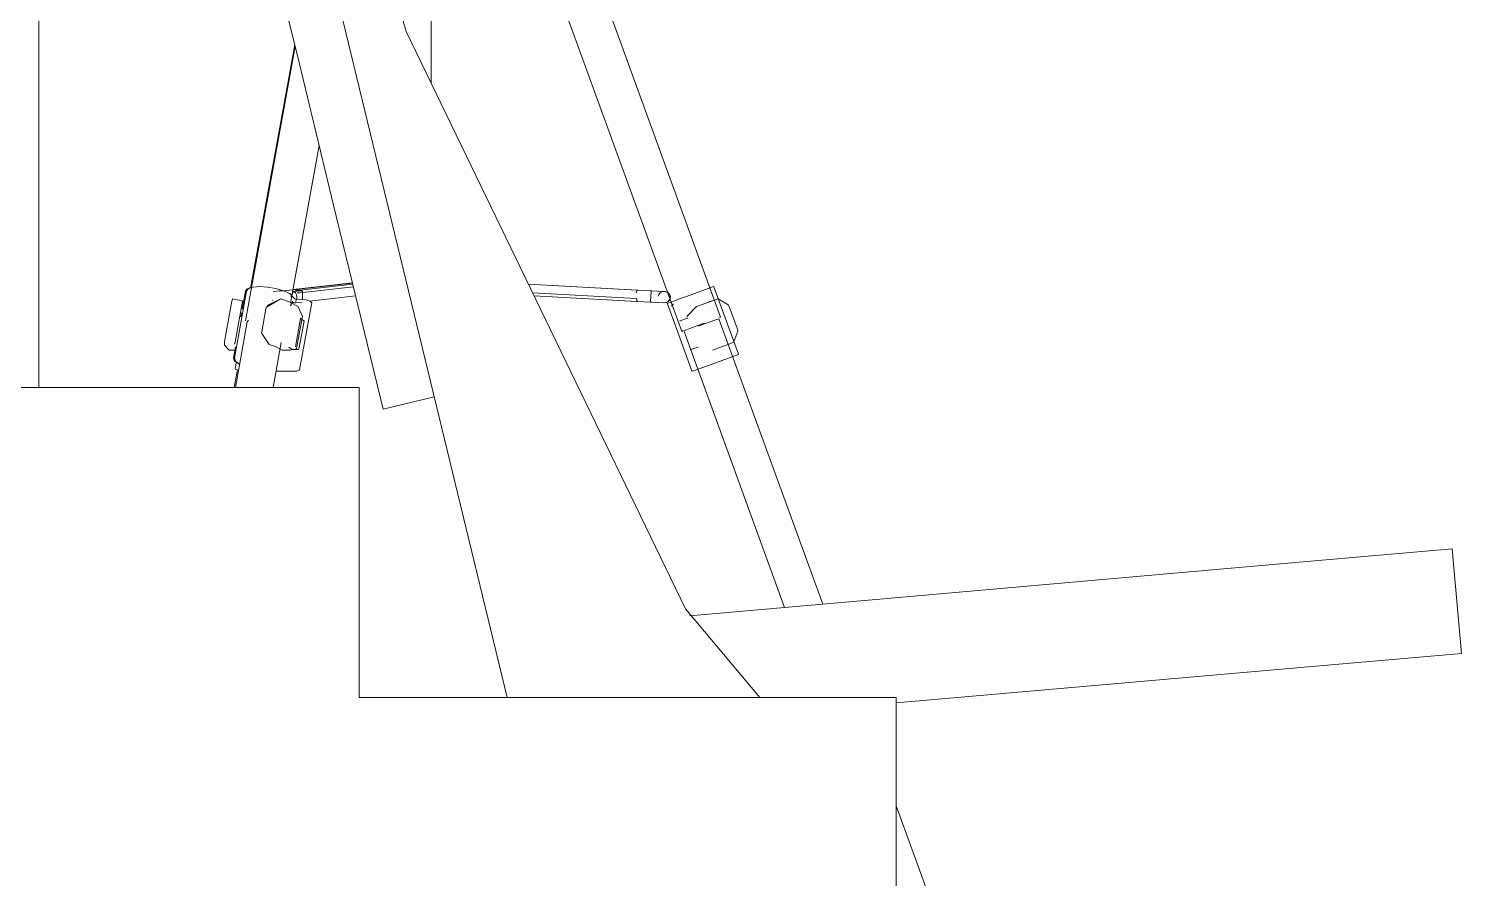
# Model space of a CAD drawing. Header units: inches. Extents: x 22 to 382261, y 22 to 371281.
# Drawn here: x 116616 to 117309, y 140125 to 140536 of the extents above; entities that cross this region are included whole.
import ezdxf

# ---------------------------------------------------------------- set-up
doc = ezdxf.new("R2010")
doc.units = ezdxf.units.IN
doc.header["$MEASUREMENT"] = 0
for name, color, linetype, lineweight in [('A-COLS', 52, 'Continuous', 9), ('A-GENM', 13, 'Continuous', 9), ('G-IMPT', 8, 'Continuous', 9), ('I-FURN', 30, 'Continuous', 9), ('Q-CASE', 31, 'Continuous', 9)]:
    doc.layers.add(name, color=color, linetype=linetype, lineweight=lineweight)

# ---------------------------------------------------------------- blocks, each defined once
blk = doc.blocks.new('Casework 10 - Casework 10-654344-Section C-C')
at = {"layer": 'Q-CASE'}
for p, q in [((-2981.81, 1200), (-3261.81, 1200)), ((-2981.81, 1050), (-2981.81, 1200)), ((-2721.81, 1050), (-2981.81, 1050)), ((-2721.81, 900), (-2721.81, 1050))]:
    blk.add_line(p, q, dxfattribs=at)
blk = doc.blocks.new('LR2029_ESTUDIO_FOTOGRAFICO_02_TRIPODE - TRIPODE_ICV_DWG-656751-Section C-C')
at = {"layer": 'G-IMPT'}
for p, q in [((-2806.81, 1233.98), (-2919.67, 1544.08)), ((-2946.91, 1347.26), (-2946.91, 1524.43)), ((-2825.6, 1227.14), (-2933.91, 1524.73)), ((-3036.87, 1232.27), (-3012.8, 1364.99)), ((-3034.47, 1248.13), (-3012.99, 1365.76)), ((-3015, 1240.8), (-3001.17, 1317.09)), ((-3033.13, 1248.57), (-3035.25, 1247.87)), ((-3029.96, 1248.82), (-3033.13, 1248.57)), ((-3026.13, 1248.57), (-3029.96, 1248.82)), ((-3022.1, 1247.87), (-3026.13, 1248.57)), ((-2985, 1250.52), (-3015.48, 1247.09)), ((-3013.82, 1247.34), (-2985.01, 1250.56)), ((-2984.55, 1248.66), (-3010.56, 1245.74)), ((-2984.86, 1249.94), (-3010.38, 1247.07)), ((-2899.87, 1250.03), (-2847.42, 1247.09)), ((-2847.11, 1247.07), (-2899.87, 1250.03)), ((-2847.42, 1247.09), (-2899.87, 1250.03)), ((-2812.9, 1247.87), (-2810.97, 1248.57)), ((-2810.97, 1248.57), (-2810.29, 1248.82)), ((-2810.03, 1248.7), (-2810.29, 1248.82)), ((-2798.2, 1216.19), (-2810.03, 1248.7)), ((-3046.79, 1223.09), (-3043.37, 1241.83)), ((-3043.37, 1241.83), (-3043.19, 1242.81)), ((-3043.19, 1242.81), (-3042.96, 1242.97)), ((-3042.96, 1242.97), (-3042.16, 1242.79)), ((-3036.3, 1246.65), (-3042.19, 1214.13)), ((-3042.16, 1242.79), (-3038.44, 1241.97)), ((-3038.46, 1240.74), (-3038.29, 1241.72)), ((-3038.44, 1241.97), (-3038.29, 1241.72)), ((-3038.37, 1237.94), (-3036.78, 1246.65)), ((-3038.33, 1240.56), (-3038.29, 1241.72)), ((-3038.29, 1241.72), (-3037.8, 1239.5)), ((-3035.96, 1247.74), (-3036.78, 1246.65)), ((-3036.3, 1246.65), (-3035.47, 1247.74)), ((-3035.74, 1247.87), (-3034.44, 1248.31)), ((-3035.47, 1247.74), (-3035.25, 1247.87)), ((-3020.04, 1242.79), (-3026.67, 1238.83)), ((-3026.67, 1238.83), (-3021.5, 1241.97)), ((-3025.61, 1240.03), (-3019.73, 1242.97)), ((-3023.65, 1242.22), (-3023.68, 1242.12)), ((-3023.48, 1246.42), (-3020.43, 1246.75)), ((-3018.35, 1246.8), (-3022.1, 1247.87)), ((-3020.04, 1242.79), (-3021.5, 1241.97)), ((-3015.48, 1247.09), (-3020.53, 1246.57)), ((-3019.83, 1246.75), (-3020.43, 1246.75)), ((-3015.31, 1241.34), (-3019.73, 1242.97)), ((-3018.35, 1246.8), (-3015.34, 1245.49)), ((-3015.34, 1245.49), (-3014.08, 1244.08)), ((-3014.66, 1244.1), (-3014.5, 1244.89)), ((-3014.21, 1245.54), (-3014.14, 1245.67)), ((-3014, 1241.48), (-3014.17, 1241.73)), ((-3013.7, 1246.2), (-3014.14, 1245.67)), ((-3012.74, 1242.67), (-3014.08, 1244.08)), ((-3013.2, 1246.42), (-3013.7, 1246.2)), ((-3013.09, 1246.26), (-3013.6, 1246.42)), ((-3013.2, 1246.42), (-3010.14, 1246.75)), ((-3012.64, 1245.78), (-3013.09, 1246.26)), ((-3012.74, 1242.67), (-3007.52, 1242.44)), ((-3012.64, 1247.07), (-3010.38, 1247.07)), ((-3012.64, 1247.07), (-3012.07, 1246.81)), ((-3012.64, 1245.78), (-3012.47, 1245.54)), ((-3012.64, 1241.58), (-3012.47, 1241.82)), ((-3012.47, 1245.54), (-3012.17, 1244.89)), ((-3012.47, 1241.82), (-3012.17, 1242.47)), ((-3012.17, 1244.89), (-3012.02, 1244.1)), ((-3012.17, 1242.47), (-3012.02, 1243.26)), ((-3012.02, 1243.26), (-3012.02, 1244.1)), ((-3010.56, 1245.74), (-3011.78, 1245.74)), ((-3010.14, 1246.75), (-3009.55, 1246.75)), ((-3009.55, 1246.75), (-3009.28, 1246.45)), ((-3009.28, 1246.45), (-3009.15, 1242.38)), ((-3005.47, 1241.78), (-3007.52, 1242.44)), ((-2983.48, 1244.28), (-3005.83, 1241.77)), ((-3004.9, 1241.2), (-3005.47, 1241.78)), ((-2897.83, 1245.8), (-2847.63, 1242.99)), ((-2897.15, 1244.39), (-2847.4, 1241.61)), ((-2847.12, 1241.59), (-2897.15, 1244.39)), ((-2897.15, 1244.39), (-2847.42, 1241.61)), ((-2847.8, 1245.74), (-2847.48, 1246.02)), ((-2847.8, 1245.74), (-2847.8, 1245.74)), ((-2847.63, 1242.99), (-2847.35, 1242.68)), ((-2847.43, 1246.79), (-2847.48, 1246.02)), ((-2847.11, 1247.07), (-2847.43, 1246.79)), ((-2847.12, 1247.07), (-2847.42, 1247.09)), ((-2847.42, 1247.09), (-2837.29, 1246.57)), ((-2837.28, 1241.09), (-2847.42, 1241.61)), ((-2847.12, 1241.59), (-2847.42, 1241.61)), ((-2847.42, 1241.61), (-2837.29, 1241.09)), ((-2847.11, 1247.07), (-2847.4, 1247.09)), ((-2847.4, 1247.09), (-2837.27, 1246.57)), ((-2847.11, 1241.59), (-2847.4, 1241.61)), ((-2847.39, 1241.91), (-2847.35, 1242.68)), ((-2847.11, 1241.59), (-2847.39, 1241.91)), ((-2847.11, 1247.07), (-2847.12, 1247.07)), ((-2847.12, 1247.07), (-2837.29, 1246.57)), ((-2837.28, 1241.09), (-2847.12, 1241.59)), ((-2840.42, 1246.46), (-2840.73, 1241.59)), ((-2840.71, 1241.59), (-2840.39, 1246.46)), ((-2840.42, 1246.46), (-2840.1, 1246.75)), ((-2840.39, 1246.46), (-2840.07, 1246.75)), ((-2833.97, 1246.42), (-2840.1, 1246.75)), ((-2833.94, 1246.42), (-2840.07, 1246.75)), ((-2837.09, 1244.16), (-2836.73, 1245.05)), ((-2836.73, 1245.05), (-2836.06, 1245.78)), ((-2836.06, 1245.78), (-2835.16, 1246.26)), ((-2835.16, 1246.26), (-2834.13, 1246.42)), ((-2834.13, 1246.42), (-2834.11, 1246.42)), ((-2834.11, 1246.42), (-2833.09, 1246.26)), ((-2833.97, 1246.42), (-2832.95, 1246.2)), ((-2832.93, 1246.2), (-2833.94, 1246.42)), ((-2833.09, 1246.26), (-2832.18, 1245.78)), ((-2832.95, 1246.2), (-2832.08, 1245.67)), ((-2832.93, 1246.2), (-2832.06, 1245.67)), ((-2831.64, 1242.17), (-2832.36, 1241.48)), ((-2831.62, 1242.17), (-2832.33, 1241.48)), ((-2832.18, 1245.78), (-2831.51, 1245.05)), ((-2832.06, 1245.67), (-2831.44, 1244.91)), ((-2831.23, 1243.05), (-2831.64, 1242.17)), ((-2831.2, 1243.05), (-2831.62, 1242.17)), ((-2831.51, 1245.05), (-2831.16, 1244.16)), ((-2831.44, 1244.91), (-2831.14, 1244)), ((-2831.16, 1243.21), (-2831.4, 1242.59)), ((-2831.4, 1242.59), (-2831.28, 1242.12)), ((-2831.24, 1241.2), (-2829.65, 1241.78)), ((-2831.17, 1244), (-2831.23, 1243.05)), ((-2831.14, 1244), (-2831.2, 1243.05)), ((-2831.16, 1244.16), (-2831.16, 1243.21)), ((-2829.65, 1241.78), (-2827.86, 1242.44)), ((-2827.2, 1242.67), (-2827.86, 1242.44)), ((-2827.2, 1242.67), (-2823.32, 1244.08)), ((-2819.46, 1245.49), (-2823.32, 1244.08)), ((-2815.86, 1246.8), (-2819.46, 1245.49)), ((-2815.86, 1246.8), (-2812.9, 1247.87)), ((-2812.81, 1241.24), (-2808.05, 1242.97)), ((-2812.81, 1241.24), (-2808.54, 1242.79)), ((-2812.54, 1241.34), (-2808.05, 1242.97)), ((-2803.09, 1240.03), (-2808.05, 1242.97)), ((-3041.89, 1222), (-3038.46, 1240.74)), ((-3039.05, 1234.21), (-3038.65, 1236.36)), ((-3038.49, 1240.77), (-3038.33, 1240.56)), ((-3028.97, 1226.98), (-3026.96, 1238.05)), ((-3026.96, 1238.05), (-3026.87, 1238.56)), ((-3026.87, 1238.56), (-3026.67, 1238.83)), ((-3025.79, 1239.81), (-3026.67, 1238.83)), ((-3025.79, 1239.81), (-3025.61, 1240.03)), ((-3022.71, 1240.95), (-3023.31, 1240.95)), ((-3011.39, 1239.2), (-3015.31, 1241.34)), ((-3013.89, 1241.43), (-3015.01, 1239.55)), ((-3013.89, 1241.43), (-3014.23, 1240.91)), ((-3013.54, 1241.06), (-3014, 1241.48)), ((-3013.73, 1240.94), (-3013.6, 1240.94)), ((-3013.6, 1240.94), (-3013.09, 1241.11)), ((-3012.42, 1240.95), (-3013.02, 1240.95)), ((-3012.42, 1240.95), (-3009.37, 1241.28)), ((-3011.26, 1239.02), (-3011.39, 1239.2)), ((-3011.26, 1239.02), (-3009.29, 1234.39)), ((-3010.62, 1208.46), (-3004.72, 1240.98)), ((-3004.72, 1240.98), (-3004.9, 1241.2)), ((-2840.71, 1241.59), (-2840.43, 1241.28)), ((-2834.32, 1240.95), (-2840.45, 1241.28)), ((-2834.3, 1240.95), (-2840.43, 1241.28)), ((-2837.28, 1241.09), (-2837.29, 1241.09)), ((-2837.28, 1241.09), (-2837.28, 1241.09)), ((-2837.28, 1241.09), (-2837.27, 1241.09)), ((-2834.13, 1240.94), (-2835.16, 1241.11)), ((-2834.32, 1240.95), (-2833.29, 1241.06)), ((-2834.3, 1240.95), (-2833.26, 1241.06)), ((-2834.13, 1240.94), (-2834.11, 1240.94)), ((-2834.11, 1240.94), (-2833.38, 1241.06)), ((-2833.38, 1241.06), (-2833.4, 1241.06)), ((-2833.4, 1241.06), (-2832.88, 1240.91)), ((-2833.29, 1241.06), (-2832.36, 1241.48)), ((-2833.26, 1241.06), (-2832.33, 1241.48)), ((-2832.59, 1240.49), (-2832.47, 1240.75)), ((-2820.75, 1207.98), (-2832.59, 1240.49)), ((-2832.41, 1240.78), (-2832.47, 1240.75)), ((-2832.41, 1240.78), (-2831.24, 1241.2)), ((-2830.93, 1239.3), (-2830.95, 1239.3)), ((-2830.15, 1239.89), (-2830.53, 1239.35)), ((-2829.68, 1240.4), (-2830.15, 1239.89)), ((-2822.98, 1234.58), (-2818.42, 1239.2)), ((-2818.41, 1239.2), (-2818.42, 1239.2)), ((-2818.41, 1239.2), (-2812.54, 1241.34)), ((-2802.91, 1239.85), (-2803.09, 1240.03)), ((-2802.68, 1239.24), (-2802.91, 1239.85)), ((-2798.65, 1228.17), (-2802.68, 1239.24)), ((-3041.71, 1200), (-3035.95, 1231.73)), ((-3035.95, 1231.73), (-3035.33, 1232.55)), ((-3012.61, 1219.72), (-3010.15, 1233.3)), ((-3011.96, 1219.67), (-3009.43, 1233.63)), ((-3010.93, 1218.49), (-3008.47, 1232.08)), ((-3010.15, 1233.3), (-3010.29, 1233.49)), ((-3010.29, 1233.49), (-3008.61, 1232.27)), ((-3009.43, 1233.63), (-3009.29, 1234.39)), ((-3008.47, 1232.08), (-3008.61, 1232.27)), ((-2826.35, 1232.27), (-2826.47, 1232.01)), ((-2822.98, 1233.49), (-2826.35, 1232.27)), ((-2825.03, 1227.35), (-2823.39, 1227.94)), ((-2823.39, 1227.94), (-2820.88, 1228.85)), ((-2823.05, 1234.25), (-2822.98, 1234.58)), ((-2822.98, 1233.49), (-2822.87, 1233.75)), ((-2820.88, 1228.85), (-2817.81, 1229.97)), ((-2817.81, 1229.97), (-2814.55, 1231.16)), ((-2814.62, 1230.72), (-2817.55, 1229.66)), ((-2811.85, 1231.73), (-2814.62, 1230.72)), ((-2809.6, 1232.55), (-2811.85, 1231.73)), ((-2808.13, 1233.08), (-2809.6, 1232.55)), ((-2807.61, 1233.27), (-2808.13, 1233.08)), ((-2757.35, 1095.18), (-2807.61, 1233.27)), ((-2806.81, 1233.98), (-2807.37, 1233.78)), ((-2798.65, 1228.17), (-2798.43, 1227.56)), ((-3046.98, 1222.08), (-3046.79, 1223.09)), ((-3046.91, 1220.44), (-3046.98, 1222.08)), ((-3041.89, 1222), (-3042.08, 1220.99)), ((-3028.97, 1226.98), (-3029.06, 1226.47)), ((-3029.06, 1226.47), (-3028.97, 1226.12)), ((-3025.32, 1220.86), (-3028.97, 1226.12)), ((-3022, 1219.67), (-3025.32, 1220.86)), ((-3023.42, 1200), (-3019.48, 1221.7)), ((-2825.6, 1227.14), (-2825.03, 1227.35)), ((-2775.92, 1093.56), (-2824.52, 1227.11)), ((-2806.4, 1219.67), (-2803.12, 1220.86)), ((-2800.86, 1221.69), (-2803.12, 1220.86)), ((-2800.86, 1221.69), (-2800.37, 1221.87)), ((-2798.46, 1227.3), (-2800.32, 1222.01)), ((-2798.46, 1227.3), (-2798.43, 1227.56)), ((-3046.75, 1220.23), (-3046.91, 1220.44)), ((-3044.79, 1218.1), (-3046.75, 1220.23)), ((-3044.11, 1218.1), (-3044.79, 1218.1)), ((-3041.47, 1218.1), (-3044.11, 1218.1)), ((-3042.71, 1214.13), (-3041.71, 1219.62)), ((-3042.71, 1214.13), (-3042.1, 1212.79)), ((-3041.59, 1212.79), (-3042.19, 1214.13)), ((-3019.12, 1218.1), (-3022, 1219.67)), ((-3019.12, 1218.1), (-3015.9, 1218.1)), ((-3015.9, 1218.1), (-3015.21, 1218.1)), ((-3014.18, 1218.31), (-3015.86, 1219.53)), ((-3012.3, 1218.7), (-3015.21, 1218.1)), ((-3014.18, 1218.31), (-3011.14, 1218.31)), ((-3012.1, 1218.91), (-3012.3, 1218.7)), ((-3011.96, 1219.67), (-3012.1, 1218.91)), ((-2821.27, 1218.31), (-2821.53, 1218.43)), ((-2821.27, 1218.31), (-2821.26, 1218.31)), ((-2821.26, 1218.31), (-2817.9, 1219.53)), ((-2817.9, 1219.53), (-2817.9, 1219.53)), ((-2817.9, 1219.53), (-2817.65, 1219.41)), ((-2810.73, 1218.1), (-2810.74, 1218.1)), ((-2810.72, 1218.1), (-2810.73, 1218.1)), ((-2810.72, 1218.1), (-2806.4, 1219.67)), ((-2803.84, 1213.91), (-2807.46, 1212.59)), ((-2800.9, 1214.98), (-2803.84, 1213.91)), ((-2798.98, 1215.68), (-2800.9, 1214.98)), ((-2798.32, 1215.93), (-2798.98, 1215.68)), ((-2798.2, 1216.19), (-2798.32, 1215.93)), ((-3042.25, 1200), (-3040.7, 1208.46)), ((-3042.1, 1212.79), (-3041.94, 1212.59)), ((-3041.8, 1209.1), (-3041.18, 1212.49)), ((-3041.8, 1209.1), (-3041.63, 1208.9)), ((-3041.63, 1208.9), (-3040.61, 1208.32)), ((-3041.59, 1212.79), (-3041.44, 1212.59)), ((-3041.44, 1212.59), (-3039.52, 1211.19)), ((-3011.89, 1207.89), (-3022.02, 1207.86)), ((-3010.87, 1208.32), (-3011.89, 1207.89)), ((-3010.62, 1208.46), (-3010.87, 1208.32)), ((-2820.75, 1207.98), (-2820.5, 1207.86)), ((-2820.5, 1207.86), (-2819.82, 1208.1)), ((-2819.82, 1208.1), (-2817.88, 1208.8)), ((-2817.88, 1208.8), (-2814.93, 1209.88)), ((-2814.93, 1209.88), (-2811.31, 1211.19)), ((-2811.31, 1211.19), (-2807.46, 1212.59)), ((-2694.74, 923.17), (-2721.81, 997.53))]:
    blk.add_line(p, q, dxfattribs=at)
blk = doc.blocks.new('LR2029_ESTUDIO_FOTOGRAFICO_02_TRIPODE - LR2029_ESTUDIO_FOTOGRAFICO_02_TRIPODE-656754-Section C-C')
blk.add_blockref('LR2029_ESTUDIO_FOTOGRAFICO_02_TRIPODE - TRIPODE_ICV_DWG-656751-Section C-C', (0, 0))
blk = doc.blocks.new('Chair - Auditorium_0001 - Copy - Chair - Auditorium_0001 - Copy-940491-Section C-C')
at = {"layer": 'I-FURN'}
for p, q in [((-2997.68, 1517.94), (-3047.04, 1505.95)), ((-2979.69, 1443.89), (-2997.68, 1517.94)), ((-3047.04, 1505.95), (-3011.07, 1357.86)), ((-3003.59, 1461.2), (-3009.83, 1461.2)), ((-3009.83, 1461.2), (-2910.14, 1050)), ((-2959.03, 1372.3), (-2979.17, 1442.78)), ((-2823.86, 1092.9), (-2959.03, 1372.3)), ((-2994.16, 1288.22), (-3011.07, 1357.86)), ((-2994.16, 1288.22), (-2970.17, 1189.49)), ((-2970.17, 1189.49), (-2945.42, 1195.51)), ((-2452.61, 1121.84), (-2528.52, 1115.2)), ((-2448.18, 1071.24), (-2452.61, 1121.84)), ((-2727.97, 1097.75), (-2528.52, 1115.2)), ((-2727.97, 1097.75), (-2821.88, 1089.54)), ((-2787.86, 1050), (-2823.86, 1092.9)), ((-2524.09, 1064.6), (-2448.18, 1071.24)), ((-2524.09, 1064.6), (-2721.81, 1047.3))]:
    blk.add_line(p, q, dxfattribs=at)
blk.add_arc((-3003.59, 1435.8), 25.4, 15.9454, 90, dxfattribs=at)

msp = doc.modelspace()

# ---------------------------------------------------------------- linework, layer by layer
at = {"layer": 'A-COLS'}
msp.add_line((116620.57, 140362.81), (116620.57, 142897.36), dxfattribs=at)

# ---------------------------------------------------------------- block references
at = {"layer": 'A-GENM'}
msp.add_blockref('LR2029_ESTUDIO_FOTOGRAFICO_02_TRIPODE - LR2029_ESTUDIO_FOTOGRAFICO_02_TRIPODE-656754-Section C-C', (119757.37, 139162.81), dxfattribs=at)
at = {"layer": 'I-FURN'}
msp.add_blockref('Chair - Auditorium_0001 - Copy - Chair - Auditorium_0001 - Copy-940491-Section C-C', (119757.37, 139162.81), dxfattribs=at)
at = {"layer": 'Q-CASE'}
msp.add_blockref('Casework 10 - Casework 10-654344-Section C-C', (119757.37, 139162.81), dxfattribs=at)

doc.saveas('drawing.dxf')
